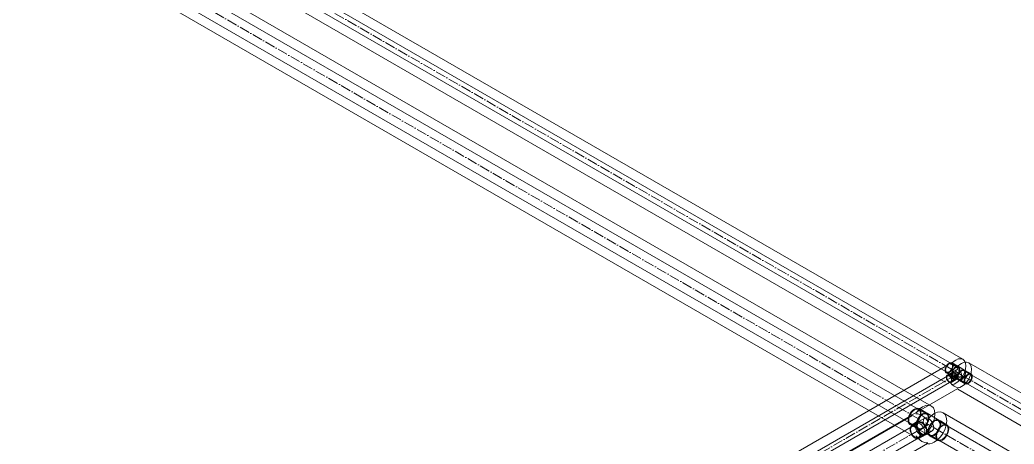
# Model space of a CAD drawing. Header units: millimetres. Extents: x -88595 to 880822, y -1054509 to -148035.
# Drawn here: x 418403 to 419363, y -323058 to -322648 of the extents above; entities that cross this region are included whole.
import ezdxf

# ---------------------------------------------------------------- set-up
doc = ezdxf.new("R2010")
doc.units = ezdxf.units.MM
doc.linetypes.add('$12$ADSK_Осевая', pattern=[14, 10, -2, 0, -2])
for name, color, linetype, lineweight in [('Изоляция', 7, 'Continuous', 18), ('Трубопровод', 7, 'Continuous', 18), ('Трубопроводы', 7, 'Continuous', 18)]:
    doc.layers.add(name, color=color, linetype=linetype, lineweight=lineweight)

# ---------------------------------------------------------------- blocks, each defined once
blk = doc.blocks.new('$0$ADSK_МедьПайка_Тройник - Тройник медный-3266686-В_ОВ3_3')
at = {"layer": 'Трубопроводы', "color": 190, "true_color": 0x8000ff}
for p, q in [((-20747.9, 7680.12), (-20753.56, 7683.38)), ((-20747.5, 7680.82), (-20753.15, 7684.09)), ((-20758.72, 7674.44), (-20753.07, 7671.17)), ((-20758.32, 7675.14), (-20752.66, 7671.87)), ((-20752.96, 7674.91), (-20757.91, 7672.06)), ((-20753.64, 7673.64), (-20757.53, 7671.4)), ((-20748.71, 7677.36), (-20752.96, 7674.91)), ((-20747.19, 7679.71), (-20747.9, 7680.12)), ((-20746.79, 7680.41), (-20747.5, 7680.82)), ((-20741.13, 7677.15), (-20746.79, 7680.41)), ((-20740.83, 7676.04), (-20741.54, 7676.44)), ((-20740.43, 7676.74), (-20741.13, 7677.15)), ((-20735.17, 7672.77), (-20740.83, 7676.04)), ((-20734.77, 7673.47), (-20740.43, 7676.74)), ((-20754.35, 7665.9), (-20750.46, 7668.14)), ((-20753.97, 7665.24), (-20749.02, 7668.1)), ((-20753.07, 7671.17), (-20752.36, 7670.76)), ((-20752.66, 7671.87), (-20751.95, 7671.47)), ((-20752.36, 7670.76), (-20746.7, 7667.5)), ((-20749.02, 7668.1), (-20744.78, 7670.55)), ((-20746.7, 7667.5), (-20746, 7667.09)), ((-20746.3, 7668.2), (-20745.59, 7667.79)), ((-20746, 7667.09), (-20740.34, 7663.82)), ((-20745.59, 7667.79), (-20739.93, 7664.53))]:
    blk.add_line(p, q, dxfattribs=at)
for points in [[(-20759.88, 7676.99, 0), (-20759.74, 7678.24, 0), (-20759.35, 7679.57, 0), (-20758.72, 7680.87, 0), (-20757.91, 7682.06, 0), (-20756.96, 7683.07, 0), (-20755.94, 7683.81, 0), (-20754.92, 7684.24, 0), (-20753.97, 7684.34, 0), (-20753.15, 7684.09, 0), (-20752.53, 7683.51, 0), (-20752.13, 7682.64, 0), (-20752, 7681.54, 0)], [(-20752.57, 7681.21, 0), (-20752.69, 7682.15, 0), (-20753.02, 7682.89, 0), (-20753.56, 7683.38, 0), (-20754.26, 7683.6, 0), (-20755.07, 7683.52, 0), (-20755.94, 7683.15, 0), (-20756.81, 7682.51, 0), (-20757.62, 7681.66, 0), (-20758.32, 7680.64, 0), (-20758.85, 7679.52, 0), (-20759.19, 7678.39, 0), (-20759.3, 7677.32, 0)], [(-20752, 7681.54, 0), (-20752.13, 7680.28, 0), (-20752.53, 7678.96, 0), (-20753.15, 7677.65, 0), (-20753.97, 7676.46, 0), (-20754.92, 7675.46, 0), (-20755.94, 7674.71, 0), (-20756.96, 7674.28, 0), (-20757.91, 7674.19, 0), (-20758.72, 7674.44, 0), (-20759.35, 7675.02, 0), (-20759.74, 7675.89, 0), (-20759.88, 7676.99, 0)], [(-20759.3, 7677.32, 0), (-20759.19, 7676.38, 0), (-20758.85, 7675.64, 0), (-20758.32, 7675.14, 0), (-20757.62, 7674.92, 0), (-20756.81, 7675.01, 0), (-20755.94, 7675.38, 0), (-20755.07, 7676.01, 0), (-20754.26, 7676.87, 0), (-20753.56, 7677.89, 0), (-20753.02, 7679, 0), (-20752.69, 7680.13, 0), (-20752.57, 7681.21, 0)], [(-20749.8, 7669.6, 0), (-20749.88, 7670.31, 0), (-20750.11, 7671.07, 0), (-20750.46, 7671.81, 0), (-20750.93, 7672.49, 0), (-20751.47, 7673.06, 0), (-20752.05, 7673.49, 0), (-20752.63, 7673.73, 0), (-20753.17, 7673.79, 0), (-20753.64, 7673.64, 0), (-20753.99, 7673.31, 0), (-20754.22, 7672.82, 0), (-20754.29, 7672.19, 0)], [(-20753.77, 7673.11, 0), (-20753.68, 7673.89, 0), (-20753.4, 7674.5, 0), (-20752.96, 7674.91, 0), (-20752.38, 7675.09, 0), (-20751.71, 7675.02, 0), (-20750.99, 7674.72, 0), (-20750.27, 7674.19, 0), (-20749.6, 7673.48, 0), (-20749.02, 7672.64, 0), (-20748.58, 7671.72, 0), (-20748.3, 7670.79, 0), (-20748.21, 7669.9, 0)], [(-20748.21, 7669.9, 0), (-20748.3, 7670.79, 0), (-20748.58, 7671.72, 0), (-20749.02, 7672.64, 0), (-20749.6, 7673.48, 0), (-20750.27, 7674.19, 0), (-20750.99, 7674.72, 0), (-20751.71, 7675.02, 0), (-20752.38, 7675.09, 0), (-20752.96, 7674.91, 0), (-20753.4, 7674.5, 0), (-20753.68, 7673.89, 0), (-20753.77, 7673.11, 0)], [(-20748.21, 7669.9, 0), (-20748.3, 7669.12, 0), (-20748.58, 7668.51, 0), (-20749.02, 7668.1, 0), (-20749.6, 7667.92, 0), (-20750.27, 7667.99, 0), (-20750.99, 7668.29, 0), (-20751.71, 7668.82, 0), (-20752.38, 7669.53, 0), (-20752.96, 7670.37, 0), (-20753.4, 7671.29, 0), (-20753.68, 7672.23, 0), (-20753.77, 7673.11, 0)], [(-20753.77, 7673.11, 0), (-20753.68, 7672.23, 0), (-20753.4, 7671.29, 0), (-20752.96, 7670.37, 0), (-20752.38, 7669.53, 0), (-20751.71, 7668.82, 0), (-20750.99, 7668.29, 0), (-20750.27, 7667.99, 0), (-20749.6, 7667.92, 0), (-20749.02, 7668.1, 0), (-20748.58, 7668.51, 0), (-20748.3, 7669.12, 0), (-20748.21, 7669.9, 0)], [(-20753.51, 7673.31, 0), (-20753.38, 7674.57, 0), (-20752.99, 7675.89, 0), (-20752.36, 7677.2, 0), (-20751.54, 7678.39, 0), (-20750.59, 7679.39, 0), (-20749.57, 7680.14, 0), (-20748.56, 7680.57, 0), (-20747.61, 7680.66, 0), (-20746.79, 7680.41, 0), (-20746.16, 7679.83, 0), (-20745.77, 7678.96, 0), (-20745.64, 7677.86, 0)], [(-20745.64, 7677.86, 0), (-20745.77, 7678.96, 0), (-20746.16, 7679.83, 0), (-20746.79, 7680.41, 0), (-20747.61, 7680.66, 0), (-20748.56, 7680.57, 0), (-20749.57, 7680.14, 0), (-20750.59, 7679.39, 0), (-20751.54, 7678.39, 0), (-20752.36, 7677.2, 0), (-20752.99, 7675.89, 0), (-20753.38, 7674.57, 0), (-20753.51, 7673.31, 0)], [(-20745.64, 7677.86, 0), (-20745.77, 7676.61, 0), (-20746.16, 7675.28, 0), (-20746.79, 7673.98, 0), (-20747.61, 7672.79, 0), (-20748.56, 7671.78, 0), (-20749.57, 7671.04, 0), (-20750.59, 7670.61, 0), (-20751.54, 7670.51, 0), (-20752.36, 7670.76, 0), (-20752.99, 7671.34, 0), (-20753.38, 7672.21, 0), (-20753.51, 7673.31, 0)], [(-20753.51, 7673.31, 0), (-20753.38, 7672.21, 0), (-20752.99, 7671.34, 0), (-20752.36, 7670.76, 0), (-20751.54, 7670.51, 0), (-20750.59, 7670.61, 0), (-20749.57, 7671.04, 0), (-20748.56, 7671.78, 0), (-20747.61, 7672.79, 0), (-20746.79, 7673.98, 0), (-20746.16, 7675.28, 0), (-20745.77, 7676.61, 0), (-20745.64, 7677.86, 0)], [(-20752.94, 7673.64, 0), (-20752.83, 7674.72, 0), (-20752.49, 7675.85, 0), (-20751.95, 7676.96, 0), (-20751.26, 7677.98, 0), (-20750.45, 7678.84, 0), (-20749.57, 7679.47, 0), (-20748.7, 7679.85, 0), (-20747.89, 7679.93, 0), (-20747.19, 7679.71, 0), (-20746.66, 7679.21, 0), (-20746.32, 7678.47, 0), (-20746.21, 7677.53, 0)], [(-20746.21, 7677.53, 0), (-20746.32, 7676.46, 0), (-20746.66, 7675.33, 0), (-20747.19, 7674.21, 0), (-20747.89, 7673.19, 0), (-20748.7, 7672.34, 0), (-20749.57, 7671.7, 0), (-20750.45, 7671.33, 0), (-20751.26, 7671.25, 0), (-20751.95, 7671.47, 0), (-20752.49, 7671.96, 0), (-20752.83, 7672.71, 0), (-20752.94, 7673.64, 0)], [(-20749.53, 7675.56, 0), (-20749.43, 7676.34, 0), (-20749.16, 7676.95, 0), (-20748.71, 7677.36, 0), (-20748.14, 7677.54, 0), (-20747.47, 7677.47, 0), (-20746.75, 7677.17, 0), (-20746.03, 7676.64, 0), (-20745.35, 7675.93, 0), (-20744.78, 7675.09, 0), (-20744.34, 7674.17, 0), (-20744.06, 7673.24, 0), (-20743.96, 7672.35, 0)], [(-20743.96, 7672.35, 0), (-20744.06, 7671.57, 0), (-20744.34, 7670.96, 0), (-20744.78, 7670.55, 0), (-20745.35, 7670.37, 0), (-20746.03, 7670.44, 0), (-20746.75, 7670.74, 0), (-20747.47, 7671.27, 0), (-20748.14, 7671.98, 0), (-20748.71, 7672.82, 0), (-20749.16, 7673.74, 0), (-20749.43, 7674.68, 0), (-20749.53, 7675.56, 0)], [(-20739.98, 7674.6, 0), (-20740.11, 7675.7, 0), (-20740.51, 7676.57, 0), (-20741.13, 7677.15, 0), (-20741.95, 7677.4, 0), (-20742.9, 7677.3, 0), (-20743.92, 7676.87, 0), (-20744.94, 7676.13, 0), (-20745.89, 7675.12, 0), (-20746.7, 7673.93, 0), (-20747.33, 7672.63, 0), (-20747.72, 7671.3, 0), (-20747.86, 7670.05, 0)], [(-20747.86, 7670.05, 0), (-20747.72, 7671.3, 0), (-20747.33, 7672.63, 0), (-20746.7, 7673.93, 0), (-20745.89, 7675.12, 0), (-20744.94, 7676.13, 0), (-20743.92, 7676.87, 0), (-20742.9, 7677.3, 0), (-20741.95, 7677.4, 0), (-20741.13, 7677.15, 0), (-20740.51, 7676.57, 0), (-20740.11, 7675.7, 0), (-20739.98, 7674.6, 0)], [(-20747.86, 7670.05, 0), (-20747.72, 7668.95, 0), (-20747.33, 7668.08, 0), (-20746.7, 7667.5, 0), (-20745.89, 7667.25, 0), (-20744.94, 7667.34, 0), (-20743.92, 7667.77, 0), (-20742.9, 7668.52, 0), (-20741.95, 7669.52, 0), (-20741.13, 7670.71, 0), (-20740.51, 7672.02, 0), (-20740.11, 7673.34, 0), (-20739.98, 7674.6, 0)], [(-20739.98, 7674.6, 0), (-20740.11, 7673.34, 0), (-20740.51, 7672.02, 0), (-20741.13, 7670.71, 0), (-20741.95, 7669.52, 0), (-20742.9, 7668.52, 0), (-20743.92, 7667.77, 0), (-20744.94, 7667.34, 0), (-20745.89, 7667.25, 0), (-20746.7, 7667.5, 0), (-20747.33, 7668.08, 0), (-20747.72, 7668.95, 0), (-20747.86, 7670.05, 0)], [(-20740.55, 7674.27, 0), (-20740.67, 7675.21, 0), (-20741, 7675.95, 0), (-20741.54, 7676.44, 0), (-20742.23, 7676.66, 0), (-20743.05, 7676.58, 0), (-20743.92, 7676.21, 0), (-20744.79, 7675.57, 0), (-20745.6, 7674.72, 0), (-20746.3, 7673.7, 0), (-20746.83, 7672.58, 0), (-20747.17, 7671.45, 0), (-20747.28, 7670.38, 0)], [(-20747.28, 7670.38, 0), (-20747.17, 7669.44, 0), (-20746.83, 7668.7, 0), (-20746.3, 7668.2, 0), (-20745.6, 7667.98, 0), (-20744.79, 7668.07, 0), (-20743.92, 7668.44, 0), (-20743.05, 7669.07, 0), (-20742.23, 7669.93, 0), (-20741.54, 7670.95, 0), (-20741, 7672.06, 0), (-20740.67, 7673.19, 0), (-20740.55, 7674.27, 0)], [(-20733.62, 7670.92, 0), (-20733.75, 7672.02, 0), (-20734.14, 7672.89, 0), (-20734.77, 7673.47, 0), (-20735.58, 7673.72, 0), (-20736.53, 7673.63, 0), (-20737.55, 7673.2, 0), (-20738.57, 7672.45, 0), (-20739.52, 7671.45, 0), (-20740.34, 7670.26, 0), (-20740.96, 7668.95, 0), (-20741.36, 7667.63, 0), (-20741.49, 7666.37, 0)], [(-20740.92, 7666.7, 0), (-20740.8, 7667.78, 0), (-20740.47, 7668.91, 0), (-20739.93, 7670.02, 0), (-20739.24, 7671.04, 0), (-20738.42, 7671.9, 0), (-20737.55, 7672.53, 0), (-20736.68, 7672.91, 0), (-20735.87, 7672.99, 0), (-20735.17, 7672.77, 0), (-20734.64, 7672.27, 0), (-20734.3, 7671.53, 0), (-20734.19, 7670.59, 0)], [(-20753.16, 7667.04, 0), (-20753.25, 7667.93, 0), (-20753.53, 7668.86, 0), (-20753.97, 7669.78, 0), (-20754.55, 7670.63, 0), (-20755.22, 7671.34, 0), (-20755.94, 7671.86, 0), (-20756.66, 7672.17, 0), (-20757.33, 7672.23, 0), (-20757.91, 7672.06, 0), (-20758.35, 7671.65, 0), (-20758.63, 7671.03, 0), (-20758.72, 7670.25, 0)], [(-20758.72, 7670.25, 0), (-20758.63, 7669.37, 0), (-20758.35, 7668.43, 0), (-20757.91, 7667.51, 0), (-20757.33, 7666.67, 0), (-20756.66, 7665.96, 0), (-20755.94, 7665.44, 0), (-20755.22, 7665.13, 0), (-20754.55, 7665.06, 0), (-20753.97, 7665.24, 0), (-20753.53, 7665.65, 0), (-20753.25, 7666.26, 0), (-20753.16, 7667.04, 0)], [(-20758.18, 7669.94, 0), (-20758.11, 7670.57, 0), (-20757.88, 7671.07, 0), (-20757.53, 7671.4, 0), (-20757.06, 7671.54, 0), (-20756.52, 7671.49, 0), (-20755.94, 7671.24, 0), (-20755.36, 7670.82, 0), (-20754.82, 7670.24, 0), (-20754.35, 7669.56, 0), (-20753.99, 7668.82, 0), (-20753.77, 7668.07, 0), (-20753.69, 7667.35, 0)], [(-20753.69, 7667.35, 0), (-20753.77, 7666.72, 0), (-20753.99, 7666.23, 0), (-20754.35, 7665.9, 0), (-20754.82, 7665.75, 0), (-20755.36, 7665.81, 0), (-20755.94, 7666.06, 0), (-20756.52, 7666.48, 0), (-20757.06, 7667.05, 0), (-20757.53, 7667.73, 0), (-20757.88, 7668.47, 0), (-20758.11, 7669.23, 0), (-20758.18, 7669.94, 0)], [(-20754.29, 7672.19, 0), (-20754.22, 7671.47, 0), (-20753.99, 7670.72, 0), (-20753.64, 7669.98, 0), (-20753.17, 7669.3, 0), (-20752.63, 7668.72, 0), (-20752.05, 7668.3, 0), (-20751.47, 7668.05, 0), (-20750.93, 7668, 0), (-20750.46, 7668.14, 0), (-20750.11, 7668.47, 0), (-20749.88, 7668.97, 0), (-20749.8, 7669.6, 0)], [(-20741.49, 7666.37, 0), (-20741.36, 7665.27, 0), (-20740.96, 7664.4, 0), (-20740.34, 7663.82, 0), (-20739.52, 7663.57, 0), (-20738.57, 7663.67, 0), (-20737.55, 7664.1, 0), (-20736.53, 7664.84, 0), (-20735.58, 7665.85, 0), (-20734.77, 7667.04, 0), (-20734.14, 7668.34, 0), (-20733.75, 7669.67, 0), (-20733.62, 7670.92, 0)], [(-20734.19, 7670.59, 0), (-20734.3, 7669.52, 0), (-20734.64, 7668.39, 0), (-20735.17, 7667.27, 0), (-20735.87, 7666.25, 0), (-20736.68, 7665.4, 0), (-20737.55, 7664.76, 0), (-20738.42, 7664.39, 0), (-20739.24, 7664.31, 0), (-20739.93, 7664.53, 0), (-20740.47, 7665.02, 0), (-20740.8, 7665.77, 0), (-20740.92, 7666.7, 0)]]:
    blk.add_polyline3d(points, dxfattribs=at)
blk = doc.blocks.new('$0$ADSK_МедьПайка_Тройник - Тройник медный-3266695-В_ОВ3_3')
at = {"layer": 'Трубопроводы', "color": 134, "true_color": 0x00a6a6}
for p, q in [((-20779.02, 7635.41), (-20785.38, 7639.09)), ((-20778.57, 7636.18), (-20784.93, 7639.86)), ((-20777.6, 7634.6), (-20779.02, 7635.41)), ((-20777.16, 7635.37), (-20778.57, 7636.18)), ((-20765.84, 7628.84), (-20777.16, 7635.37)), ((-20793.32, 7625.34), (-20786.96, 7621.66)), ((-20785.86, 7626.98), (-20792.22, 7623.31)), ((-20787.04, 7625.36), (-20791.82, 7622.61)), ((-20779.49, 7630.66), (-20785.86, 7626.98)), ((-20764.87, 7627.25), (-20766.29, 7628.07)), ((-20764.43, 7628.02), (-20765.84, 7628.84)), ((-20758.51, 7623.57), (-20764.87, 7627.25)), ((-20758.06, 7624.35), (-20764.43, 7628.02)), ((-20793.76, 7624.56), (-20787.4, 7620.89)), ((-20787.4, 7620.89), (-20785.99, 7620.07)), ((-20786.96, 7621.66), (-20785.54, 7620.84)), ((-20785.99, 7620.07), (-20774.67, 7613.54)), ((-20778.7, 7614.58), (-20772.33, 7618.25)), ((-20785.47, 7611.61), (-20780.69, 7614.36)), ((-20785.06, 7610.91), (-20778.7, 7614.58)), ((-20774.67, 7613.54), (-20773.26, 7612.73)), ((-20774.23, 7614.31), (-20772.81, 7613.5)), ((-20773.26, 7612.73), (-20766.89, 7609.05)), ((-20772.81, 7613.5), (-20766.45, 7609.82))]:
    blk.add_line(p, q, dxfattribs=at)
for points in [[(-20795.59, 7628.61, 0), (-20795.38, 7630.6, 0), (-20794.76, 7632.69, 0), (-20793.76, 7634.76, 0), (-20792.47, 7636.65, 0), (-20790.97, 7638.24, 0), (-20789.35, 7639.42, 0), (-20787.73, 7640.11, 0), (-20786.23, 7640.26, 0), (-20784.93, 7639.86, 0), (-20783.94, 7638.94, 0), (-20783.32, 7637.56, 0), (-20783.11, 7635.82, 0)], [(-20783.11, 7635.82, 0), (-20783.32, 7633.83, 0), (-20783.94, 7631.73, 0), (-20784.93, 7629.66, 0), (-20786.23, 7627.77, 0), (-20787.73, 7626.18, 0), (-20789.35, 7625, 0), (-20790.97, 7624.31, 0), (-20792.47, 7624.17, 0), (-20793.76, 7624.56, 0), (-20794.76, 7625.48, 0), (-20795.38, 7626.86, 0), (-20795.59, 7628.61, 0)], [(-20783.74, 7635.45, 0), (-20783.93, 7637.02, 0), (-20784.49, 7638.26, 0), (-20785.38, 7639.09, 0), (-20786.54, 7639.45, 0), (-20787.9, 7639.31, 0), (-20789.35, 7638.69, 0), (-20790.8, 7637.63, 0), (-20792.16, 7636.21, 0), (-20793.32, 7634.5, 0), (-20794.21, 7632.65, 0), (-20794.77, 7630.76, 0), (-20794.96, 7628.97, 0)], [(-20794.96, 7628.97, 0), (-20794.77, 7627.4, 0), (-20794.21, 7626.16, 0), (-20793.32, 7625.34, 0), (-20792.16, 7624.98, 0), (-20790.8, 7625.11, 0), (-20789.35, 7625.73, 0), (-20787.9, 7626.79, 0), (-20786.54, 7628.22, 0), (-20785.38, 7629.92, 0), (-20784.49, 7631.78, 0), (-20783.93, 7633.66, 0), (-20783.74, 7635.45, 0)], [(-20787.82, 7624.12, 0), (-20787.6, 7626.1, 0), (-20786.98, 7628.2, 0), (-20785.99, 7630.27, 0), (-20784.69, 7632.16, 0), (-20783.19, 7633.75, 0), (-20781.57, 7634.93, 0), (-20779.96, 7635.62, 0), (-20778.45, 7635.77, 0), (-20777.16, 7635.37, 0), (-20776.16, 7634.45, 0), (-20775.54, 7633.07, 0), (-20775.33, 7631.33, 0)], [(-20775.33, 7631.33, 0), (-20775.54, 7633.07, 0), (-20776.16, 7634.45, 0), (-20777.16, 7635.37, 0), (-20778.45, 7635.77, 0), (-20779.96, 7635.62, 0), (-20781.57, 7634.93, 0), (-20783.19, 7633.75, 0), (-20784.69, 7632.16, 0), (-20785.99, 7630.27, 0), (-20786.98, 7628.2, 0), (-20787.6, 7626.1, 0), (-20787.82, 7624.12, 0)], [(-20787.19, 7624.48, 0), (-20786.99, 7626.27, 0), (-20786.43, 7628.16, 0), (-20785.54, 7630.01, 0), (-20784.38, 7631.71, 0), (-20783.02, 7633.14, 0), (-20781.57, 7634.2, 0), (-20780.12, 7634.82, 0), (-20778.76, 7634.96, 0), (-20777.6, 7634.6, 0), (-20776.71, 7633.77, 0), (-20776.15, 7632.53, 0), (-20775.96, 7630.96, 0)], [(-20779.38, 7617.27, 0), (-20779.53, 7618.7, 0), (-20779.98, 7620.21, 0), (-20780.69, 7621.7, 0), (-20781.62, 7623.06, 0), (-20782.71, 7624.2, 0), (-20783.87, 7625.05, 0), (-20785.03, 7625.54, 0), (-20786.11, 7625.65, 0), (-20787.04, 7625.36, 0), (-20787.76, 7624.7, 0), (-20788.21, 7623.71, 0), (-20788.36, 7622.45, 0)], [(-20775.33, 7631.33, 0), (-20775.54, 7629.34, 0), (-20776.16, 7627.24, 0), (-20777.16, 7625.17, 0), (-20778.45, 7623.28, 0), (-20779.96, 7621.69, 0), (-20781.57, 7620.51, 0), (-20783.19, 7619.82, 0), (-20784.69, 7619.67, 0), (-20785.99, 7620.07, 0), (-20786.98, 7620.99, 0), (-20787.6, 7622.37, 0), (-20787.82, 7624.12, 0)], [(-20787.82, 7624.12, 0), (-20787.6, 7622.37, 0), (-20786.98, 7620.99, 0), (-20785.99, 7620.07, 0), (-20784.69, 7619.67, 0), (-20783.19, 7619.82, 0), (-20781.57, 7620.51, 0), (-20779.96, 7621.69, 0), (-20778.45, 7623.28, 0), (-20777.16, 7625.17, 0), (-20776.16, 7627.24, 0), (-20775.54, 7629.34, 0), (-20775.33, 7631.33, 0)], [(-20787.34, 7623.7, 0), (-20787.17, 7625.12, 0), (-20786.66, 7626.24, 0), (-20785.86, 7626.98, 0), (-20784.81, 7627.31, 0), (-20783.59, 7627.18, 0), (-20782.28, 7626.63, 0), (-20780.97, 7625.67, 0), (-20779.75, 7624.38, 0), (-20778.7, 7622.85, 0), (-20777.89, 7621.17, 0), (-20777.39, 7619.47, 0), (-20777.22, 7617.86, 0)], [(-20777.22, 7617.86, 0), (-20777.39, 7619.47, 0), (-20777.89, 7621.17, 0), (-20778.7, 7622.85, 0), (-20779.75, 7624.38, 0), (-20780.97, 7625.67, 0), (-20782.28, 7626.63, 0), (-20783.59, 7627.18, 0), (-20784.81, 7627.31, 0), (-20785.86, 7626.98, 0), (-20786.66, 7626.24, 0), (-20787.17, 7625.12, 0), (-20787.34, 7623.7, 0)], [(-20775.96, 7630.96, 0), (-20776.15, 7629.17, 0), (-20776.71, 7627.29, 0), (-20777.6, 7625.43, 0), (-20778.76, 7623.73, 0), (-20780.12, 7622.3, 0), (-20781.57, 7621.24, 0), (-20783.02, 7620.62, 0), (-20784.38, 7620.49, 0), (-20785.54, 7620.84, 0), (-20786.43, 7621.67, 0), (-20786.99, 7622.91, 0), (-20787.19, 7624.48, 0)], [(-20780.98, 7627.38, 0), (-20780.8, 7628.79, 0), (-20780.3, 7629.91, 0), (-20779.49, 7630.66, 0), (-20778.45, 7630.98, 0), (-20777.22, 7630.86, 0), (-20775.91, 7630.3, 0), (-20774.6, 7629.35, 0), (-20773.38, 7628.06, 0), (-20772.33, 7626.52, 0), (-20771.53, 7624.85, 0), (-20771.02, 7623.14, 0), (-20770.85, 7621.53, 0)], [(-20770.85, 7621.53, 0), (-20771.02, 7620.12, 0), (-20771.53, 7619, 0), (-20772.33, 7618.25, 0), (-20773.38, 7617.93, 0), (-20774.6, 7618.05, 0), (-20775.91, 7618.61, 0), (-20777.22, 7619.56, 0), (-20778.45, 7620.85, 0), (-20779.49, 7622.39, 0), (-20780.3, 7624.06, 0), (-20780.8, 7625.77, 0), (-20780.98, 7627.38, 0)], [(-20764.01, 7624.79, 0), (-20764.23, 7626.54, 0), (-20764.85, 7627.92, 0), (-20765.84, 7628.84, 0), (-20767.14, 7629.24, 0), (-20768.64, 7629.09, 0), (-20770.26, 7628.4, 0), (-20771.87, 7627.22, 0), (-20773.38, 7625.63, 0), (-20774.67, 7623.74, 0), (-20775.66, 7621.67, 0), (-20776.29, 7619.57, 0), (-20776.5, 7617.58, 0)], [(-20776.5, 7617.58, 0), (-20776.29, 7619.57, 0), (-20775.66, 7621.67, 0), (-20774.67, 7623.74, 0), (-20773.38, 7625.63, 0), (-20771.87, 7627.22, 0), (-20770.26, 7628.4, 0), (-20768.64, 7629.09, 0), (-20767.14, 7629.24, 0), (-20765.84, 7628.84, 0), (-20764.85, 7627.92, 0), (-20764.23, 7626.54, 0), (-20764.01, 7624.79, 0)], [(-20776.5, 7617.58, 0), (-20776.29, 7615.84, 0), (-20775.66, 7614.46, 0), (-20774.67, 7613.54, 0), (-20773.38, 7613.14, 0), (-20771.87, 7613.29, 0), (-20770.26, 7613.98, 0), (-20768.64, 7615.16, 0), (-20767.14, 7616.75, 0), (-20765.84, 7618.64, 0), (-20764.85, 7620.71, 0), (-20764.23, 7622.8, 0), (-20764.01, 7624.79, 0)], [(-20764.01, 7624.79, 0), (-20764.23, 7622.8, 0), (-20764.85, 7620.71, 0), (-20765.84, 7618.64, 0), (-20767.14, 7616.75, 0), (-20768.64, 7615.16, 0), (-20770.26, 7613.98, 0), (-20771.87, 7613.29, 0), (-20773.38, 7613.14, 0), (-20774.67, 7613.54, 0), (-20775.66, 7614.46, 0), (-20776.29, 7615.84, 0), (-20776.5, 7617.58, 0)], [(-20764.64, 7624.43, 0), (-20764.83, 7626, 0), (-20765.4, 7627.24, 0), (-20766.29, 7628.07, 0), (-20767.45, 7628.42, 0), (-20768.8, 7628.29, 0), (-20770.26, 7627.67, 0), (-20771.71, 7626.61, 0), (-20773.06, 7625.18, 0), (-20774.23, 7623.48, 0), (-20775.12, 7621.62, 0), (-20775.68, 7619.74, 0), (-20775.87, 7617.95, 0)], [(-20756.24, 7620.3, 0), (-20756.45, 7622.05, 0), (-20757.07, 7623.42, 0), (-20758.06, 7624.35, 0), (-20759.36, 7624.74, 0), (-20760.86, 7624.6, 0), (-20762.48, 7623.91, 0), (-20764.1, 7622.73, 0), (-20765.6, 7621.14, 0), (-20766.89, 7619.25, 0), (-20767.89, 7617.18, 0), (-20768.51, 7615.08, 0), (-20768.72, 7613.09, 0)], [(-20783.58, 7614.18, 0), (-20783.75, 7615.8, 0), (-20784.26, 7617.5, 0), (-20785.06, 7619.17, 0), (-20786.11, 7620.71, 0), (-20787.33, 7622, 0), (-20788.64, 7622.95, 0), (-20789.95, 7623.51, 0), (-20791.17, 7623.63, 0), (-20792.22, 7623.31, 0), (-20793.03, 7622.56, 0), (-20793.53, 7621.44, 0), (-20793.71, 7620.03, 0)], [(-20793.71, 7620.03, 0), (-20793.53, 7618.42, 0), (-20793.03, 7616.71, 0), (-20792.22, 7615.04, 0), (-20791.17, 7613.51, 0), (-20789.95, 7612.22, 0), (-20788.64, 7611.26, 0), (-20787.33, 7610.7, 0), (-20786.11, 7610.58, 0), (-20785.06, 7610.91, 0), (-20784.26, 7611.65, 0), (-20783.75, 7612.77, 0), (-20783.58, 7614.18, 0)], [(-20793.13, 7619.7, 0), (-20792.98, 7620.95, 0), (-20792.53, 7621.94, 0), (-20791.82, 7622.61, 0), (-20790.89, 7622.89, 0), (-20789.8, 7622.79, 0), (-20788.64, 7622.29, 0), (-20787.48, 7621.44, 0), (-20786.4, 7620.3, 0), (-20785.47, 7618.94, 0), (-20784.75, 7617.45, 0), (-20784.31, 7615.94, 0), (-20784.15, 7614.51, 0)], [(-20784.15, 7614.51, 0), (-20784.31, 7613.26, 0), (-20784.75, 7612.27, 0), (-20785.47, 7611.61, 0), (-20786.4, 7611.32, 0), (-20787.48, 7611.43, 0), (-20788.64, 7611.92, 0), (-20789.8, 7612.77, 0), (-20790.89, 7613.91, 0), (-20791.82, 7615.27, 0), (-20792.53, 7616.76, 0), (-20792.98, 7618.27, 0), (-20793.13, 7619.7, 0)], [(-20788.36, 7622.45, 0), (-20788.21, 7621.02, 0), (-20787.76, 7619.51, 0), (-20787.04, 7618.03, 0), (-20786.11, 7616.67, 0), (-20785.03, 7615.53, 0), (-20783.87, 7614.68, 0), (-20782.71, 7614.18, 0), (-20781.62, 7614.08, 0), (-20780.69, 7614.36, 0), (-20779.98, 7615.02, 0), (-20779.53, 7616.02, 0), (-20779.38, 7617.27, 0)], [(-20777.22, 7617.86, 0), (-20777.39, 7616.44, 0), (-20777.89, 7615.33, 0), (-20778.7, 7614.58, 0), (-20779.75, 7614.26, 0), (-20780.97, 7614.38, 0), (-20782.28, 7614.93, 0), (-20783.59, 7615.89, 0), (-20784.81, 7617.18, 0), (-20785.86, 7618.71, 0), (-20786.66, 7620.39, 0), (-20787.17, 7622.09, 0), (-20787.34, 7623.7, 0)], [(-20787.34, 7623.7, 0), (-20787.17, 7622.09, 0), (-20786.66, 7620.39, 0), (-20785.86, 7618.71, 0), (-20784.81, 7617.18, 0), (-20783.59, 7615.89, 0), (-20782.28, 7614.93, 0), (-20780.97, 7614.38, 0), (-20779.75, 7614.26, 0), (-20778.7, 7614.58, 0), (-20777.89, 7615.33, 0), (-20777.39, 7616.44, 0), (-20777.22, 7617.86, 0)], [(-20775.87, 7617.95, 0), (-20775.68, 7616.38, 0), (-20775.12, 7615.14, 0), (-20774.23, 7614.31, 0), (-20773.06, 7613.95, 0), (-20771.71, 7614.09, 0), (-20770.26, 7614.71, 0), (-20768.8, 7615.77, 0), (-20767.45, 7617.2, 0), (-20766.29, 7618.9, 0), (-20765.4, 7620.75, 0), (-20764.83, 7622.64, 0), (-20764.64, 7624.43, 0)], [(-20768.72, 7613.09, 0), (-20768.51, 7611.35, 0), (-20767.89, 7609.97, 0), (-20766.89, 7609.05, 0), (-20765.6, 7608.65, 0), (-20764.1, 7608.8, 0), (-20762.48, 7609.49, 0), (-20760.86, 7610.67, 0), (-20759.36, 7612.26, 0), (-20758.06, 7614.15, 0), (-20757.07, 7616.22, 0), (-20756.45, 7618.31, 0), (-20756.24, 7620.3, 0)], [(-20768.09, 7613.46, 0), (-20767.9, 7615.25, 0), (-20767.34, 7617.13, 0), (-20766.45, 7618.99, 0), (-20765.29, 7620.69, 0), (-20763.93, 7622.12, 0), (-20762.48, 7623.18, 0), (-20761.03, 7623.8, 0), (-20759.67, 7623.93, 0), (-20758.51, 7623.57, 0), (-20757.62, 7622.75, 0), (-20757.06, 7621.51, 0), (-20756.87, 7619.94, 0)], [(-20756.87, 7619.94, 0), (-20757.06, 7618.15, 0), (-20757.62, 7616.26, 0), (-20758.51, 7614.41, 0), (-20759.67, 7612.7, 0), (-20761.03, 7611.28, 0), (-20762.48, 7610.22, 0), (-20763.93, 7609.6, 0), (-20765.29, 7609.46, 0), (-20766.45, 7609.82, 0), (-20767.34, 7610.65, 0), (-20767.9, 7611.89, 0), (-20768.09, 7613.46, 0)]]:
    blk.add_polyline3d(points, dxfattribs=at)

msp = doc.modelspace()

# ---------------------------------------------------------------- linework, layer by layer
at = {"layer": 'Изоляция', "color": 190, "true_color": 0x8000ff}
for p, q in [((419313.49, -322975.69), (415575.72, -320817.69)), ((415561.96, -320841.52), (419296.47, -322997.64)), ((419296.47, -322982.67), (418730.52, -323309.42)), ((421788.36, -324404.56), (419319.15, -322978.95)), ((418742.7, -323330.5), (419308.64, -323003.75)), ((419308.64, -323004.67), (421771.34, -324426.51))]:
    msp.add_line(p, q, dxfattribs=at)
at = {"layer": 'Изоляция', "color": 134, "true_color": 0x00a6a6}
for p, q in [((419283.08, -323020.8), (415546.73, -320863.62)), ((415531.81, -320894.12), (419264.12, -323048.98)), ((419264.12, -323030.33), (418718.95, -323345.09)), ((421757.96, -324449.67), (419294.4, -323027.33)), ((418734.3, -323371.68), (419279.47, -323056.92))]:
    msp.add_line(p, q, dxfattribs=at)
at = {"layer": 'Изоляция', "color": 190, "true_color": 0x8000ff}
for points in [[(419316.34, -322981.99, 0), (419316.01, -322979.27, 0), (419315.04, -322977.12, 0), (419313.49, -322975.69, 0), (419311.47, -322975.07, 0), (419309.13, -322975.3, 0), (419306.61, -322976.37, 0)], [(419301.44, -322980.57, 0), (419303.27, -322980.89, 0), (419305.19, -322981.75, 0)], [(419306.61, -322976.37, 0), (419304.98, -322977.47, 0), (419303.41, -322978.84, 0)], [(419305.19, -322981.75, 0), (419307.12, -322983.11, 0), (419308.95, -322984.91, 0)], [(419306.61, -322998.84, 0), (419309.13, -322997, 0), (419311.47, -322994.53, 0), (419313.49, -322991.58, 0), (419315.04, -322988.36, 0), (419316.01, -322985.09, 0), (419316.34, -322981.99, 0)], [(419309.07, -322982.11, 0), (419310.64, -322980.73, 0), (419312.27, -322979.64, 0)], [(419312.27, -322979.64, 0), (419314.78, -322978.57, 0), (419317.13, -322978.33, 0), (419319.15, -322978.95, 0), (419320.69, -322980.39, 0), (419321.66, -322982.54, 0), (419322, -322985.25, 0)], [(419322, -322985.25, 0), (419321.66, -322988.35, 0), (419320.69, -322991.62, 0), (419319.15, -322994.84, 0), (419317.13, -322997.79, 0), (419314.78, -323000.27, 0), (419312.27, -323002.11, 0)], [(419305.19, -323001.63, 0), (419303.27, -323000.26, 0), (419301.44, -322998.47, 0)], [(419303.41, -323000.06, 0), (419304.98, -322999.62, 0), (419306.61, -322998.84, 0)], [(419308.95, -323002.8, 0), (419307.12, -323002.49, 0), (419305.19, -323001.63, 0)], [(419312.27, -323002.11, 0), (419310.64, -323002.89, 0), (419309.07, -323003.33, 0)]]:
    msp.add_polyline3d(points, dxfattribs=at)
at = {"layer": 'Изоляция', "color": 134, "true_color": 0x00a6a6}
for points in [[(419274.61, -323021.64, 0), (419272.43, -323023.13, 0), (419270.33, -323025.03, 0), (419268.37, -323027.27, 0)], [(419286.59, -323028.56, 0), (419286.18, -323025.21, 0), (419284.99, -323022.57, 0), (419283.08, -323020.8, 0), (419280.6, -323020.04, 0), (419277.71, -323020.32, 0), (419274.61, -323021.64, 0)], [(419268.14, -323028.47, 0), (419269.95, -323028.46, 0), (419271.89, -323028.93, 0), (419273.9, -323029.88, 0)], [(419273.9, -323029.88, 0), (419275.92, -323031.26, 0), (419277.86, -323033.03, 0), (419279.67, -323035.12, 0)], [(419274.61, -323049.3, 0), (419277.71, -323047.04, 0), (419280.6, -323043.99, 0), (419283.08, -323040.36, 0), (419284.99, -323036.4, 0), (419286.18, -323032.37, 0), (419286.59, -323028.56, 0)], [(419279.68, -323033.8, 0), (419281.64, -323031.56, 0), (419283.74, -323029.66, 0), (419285.93, -323028.17, 0)], [(419285.93, -323028.17, 0), (419289.03, -323026.85, 0), (419291.91, -323026.57, 0), (419294.4, -323027.33, 0), (419296.3, -323029.1, 0), (419297.5, -323031.74, 0), (419297.9, -323035.09, 0)], [(419297.9, -323035.09, 0), (419297.5, -323038.9, 0), (419296.3, -323042.93, 0), (419294.4, -323046.89, 0), (419291.91, -323050.52, 0), (419289.03, -323053.57, 0), (419285.93, -323055.84, 0)], [(419273.9, -323054.95, 0), (419271.89, -323053.56, 0), (419269.95, -323051.8, 0), (419268.14, -323049.7, 0)], [(419268.37, -323050.88, 0), (419270.33, -323050.86, 0), (419272.43, -323050.33, 0), (419274.61, -323049.3, 0)], [(419279.67, -323056.36, 0), (419277.86, -323056.37, 0), (419275.92, -323055.89, 0), (419273.9, -323054.95, 0)], [(419285.93, -323055.84, 0), (419283.74, -323056.86, 0), (419281.64, -323057.39, 0), (419279.68, -323057.41, 0)]]:
    msp.add_polyline3d(points, dxfattribs=at)
at = {"layer": 'Трубопровод', "color": 190, "true_color": 0x8000ff}
for p, q in [((415566.46, -320833.73), (419304.23, -322991.73)), ((419308.99, -322983.48), (415571.22, -320825.48)), ((419303.61, -322988.94), (418735.02, -323317.21)), ((418738.2, -323322.71), (419306.78, -322994.44)), ((421783.86, -324412.35), (419314.65, -322986.75)), ((419309.89, -322994.99), (421779.1, -324420.6))]:
    msp.add_line(p, q, dxfattribs=at)
at = {"layer": 'Трубопровод', "color": 190, "linetype": '$12$ADSK_Осевая', "true_color": 0x8000ff}
for p, q in [((415568.84, -320829.6), (419306.61, -322987.61)), ((415568.84, -320829.6), (419306.61, -322987.61)), ((418736.61, -323319.96), (419305.19, -322991.69)), ((418736.61, -323319.96), (419305.19, -322991.69)), ((419312.27, -322990.87), (421781.48, -324416.47)), ((419312.27, -322990.87), (421781.48, -324416.47))]:
    msp.add_line(p, q, dxfattribs=at)
at = {"layer": 'Трубопровод', "color": 134, "true_color": 0x00a6a6}
for p, q in [((419278.58, -323028.6), (415542.23, -320871.41)), ((415534.29, -320885.16), (419270.64, -323042.35)), ((419270.73, -323036.91), (418723.45, -323352.89)), ((421753.46, -324457.47), (419289.9, -323035.13)), ((418729.8, -323363.89), (419277.08, -323047.91)), ((419281.96, -323048.88), (421745.52, -324471.22))]:
    msp.add_line(p, q, dxfattribs=at)
at = {"layer": 'Трубопровод', "color": 134, "linetype": '$12$ADSK_Осевая', "true_color": 0x00a6a6}
for p, q in [((415538.26, -320878.29), (419274.61, -323035.47)), ((415538.26, -320878.29), (419274.61, -323035.47)), ((418726.62, -323358.39), (419273.9, -323042.41)), ((418726.62, -323358.39), (419273.9, -323042.41)), ((419285.93, -323042), (421749.49, -324464.34)), ((419285.93, -323042), (421749.49, -324464.34))]:
    msp.add_line(p, q, dxfattribs=at)
at = {"layer": 'Трубопровод', "color": 190, "true_color": 0x8000ff}
for points in [[(419306.61, -322983.72, 0), (419305.74, -322984.35, 0), (419304.93, -322985.21, 0), (419304.23, -322986.23, 0), (419303.69, -322987.34, 0), (419303.36, -322988.48, 0), (419303.24, -322989.55, 0)], [(419309.97, -322985.66, 0), (419309.86, -322984.72, 0), (419309.52, -322983.98, 0), (419308.99, -322983.48, 0), (419308.29, -322983.27, 0), (419307.48, -322983.35, 0), (419306.61, -322983.72, 0)], [(419302.95, -322990.39, 0), (419303.03, -322989.76, 0), (419303.25, -322989.27, 0), (419303.61, -322988.94, 0), (419304.07, -322988.79, 0), (419304.61, -322988.85, 0), (419305.19, -322989.1, 0)], [(419305.19, -322994.28, 0), (419304.61, -322993.86, 0), (419304.07, -322993.28, 0), (419303.61, -322992.6, 0), (419303.25, -322991.86, 0), (419303.03, -322991.11, 0), (419302.95, -322990.39, 0)], [(419303.24, -322989.55, 0), (419303.36, -322990.49, 0), (419303.69, -322991.23, 0), (419304.23, -322991.73, 0), (419304.93, -322991.94, 0), (419305.74, -322991.86, 0), (419306.61, -322991.49, 0)], [(419305.19, -322989.1, 0), (419305.78, -322989.52, 0), (419306.32, -322990.09, 0), (419306.78, -322990.77, 0), (419307.14, -322991.51, 0), (419307.36, -322992.27, 0), (419307.44, -322992.98, 0)], [(419307.44, -322992.98, 0), (419307.36, -322993.61, 0), (419307.14, -322994.11, 0), (419306.78, -322994.44, 0), (419306.32, -322994.58, 0), (419305.78, -322994.53, 0), (419305.19, -322994.28, 0)], [(419306.61, -322991.49, 0), (419307.48, -322990.86, 0), (419308.29, -322990, 0), (419308.99, -322988.98, 0), (419309.52, -322987.87, 0), (419309.86, -322986.73, 0), (419309.97, -322985.66, 0)], [(419308.9, -322992.81, 0), (419309.01, -322991.74, 0), (419309.35, -322990.61, 0), (419309.89, -322989.5, 0), (419310.58, -322988.48, 0), (419311.39, -322987.62, 0), (419312.27, -322986.98, 0)], [(419312.27, -322994.76, 0), (419311.39, -322995.13, 0), (419310.58, -322995.21, 0), (419309.89, -322994.99, 0), (419309.35, -322994.5, 0), (419309.01, -322993.75, 0), (419308.9, -322992.81, 0)], [(419312.27, -322986.98, 0), (419313.14, -322986.61, 0), (419313.95, -322986.53, 0), (419314.65, -322986.75, 0), (419315.18, -322987.24, 0), (419315.52, -322987.99, 0), (419315.63, -322988.93, 0)], [(419315.63, -322988.93, 0), (419315.52, -322990, 0), (419315.18, -322991.13, 0), (419314.65, -322992.25, 0), (419313.95, -322993.27, 0), (419313.14, -322994.12, 0), (419312.27, -322994.76, 0)]]:
    msp.add_polyline3d(points, dxfattribs=at)
at = {"layer": 'Трубопровод', "color": 134, "true_color": 0x00a6a6}
for points in [[(419274.61, -323028.99, 0), (419273.16, -323030.05, 0), (419271.8, -323031.48, 0), (419270.64, -323033.18, 0), (419269.75, -323035.04, 0), (419269.19, -323036.93, 0), (419269, -323038.71, 0)], [(419280.23, -323032.23, 0), (419280.04, -323030.66, 0), (419279.47, -323029.42, 0), (419278.58, -323028.6, 0), (419277.42, -323028.24, 0), (419276.07, -323028.37, 0), (419274.61, -323028.99, 0)], [(419274.61, -323041.96, 0), (419276.07, -323040.9, 0), (419277.42, -323039.47, 0), (419278.58, -323037.76, 0), (419279.47, -323035.91, 0), (419280.04, -323034.02, 0), (419280.23, -323032.23, 0)], [(419269, -323038.71, 0), (419269.19, -323040.28, 0), (419269.75, -323041.52, 0), (419270.64, -323042.35, 0), (419271.8, -323042.71, 0), (419273.16, -323042.57, 0), (419274.61, -323041.96, 0)], [(419269.41, -323039.82, 0), (419269.57, -323038.57, 0), (419270.02, -323037.58, 0), (419270.73, -323036.91, 0), (419271.66, -323036.63, 0), (419272.74, -323036.73, 0), (419273.9, -323037.23, 0)], [(419273.9, -323047.6, 0), (419272.74, -323046.75, 0), (419271.66, -323045.61, 0), (419270.73, -323044.25, 0), (419270.02, -323042.76, 0), (419269.57, -323041.25, 0), (419269.41, -323039.82, 0)], [(419273.9, -323037.23, 0), (419275.07, -323038.08, 0), (419276.15, -323039.22, 0), (419277.08, -323040.58, 0), (419277.79, -323042.07, 0), (419278.24, -323043.57, 0), (419278.4, -323045.01, 0)], [(419280.31, -323045.25, 0), (419280.5, -323043.46, 0), (419281.06, -323041.57, 0), (419281.96, -323039.71, 0), (419283.12, -323038.01, 0), (419284.47, -323036.58, 0), (419285.93, -323035.52, 0)], [(419285.93, -323035.52, 0), (419287.38, -323034.9, 0), (419288.73, -323034.77, 0), (419289.9, -323035.13, 0), (419290.79, -323035.96, 0), (419291.35, -323037.2, 0), (419291.54, -323038.76, 0)], [(419291.54, -323038.76, 0), (419291.35, -323040.55, 0), (419290.79, -323042.44, 0), (419289.9, -323044.3, 0), (419288.73, -323046, 0), (419287.38, -323047.43, 0), (419285.93, -323048.49, 0)], [(419278.4, -323045.01, 0), (419278.24, -323046.26, 0), (419277.79, -323047.25, 0), (419277.08, -323047.91, 0), (419276.15, -323048.2, 0), (419275.07, -323048.09, 0), (419273.9, -323047.6, 0)], [(419285.93, -323048.49, 0), (419284.47, -323049.11, 0), (419283.12, -323049.24, 0), (419281.96, -323048.88, 0), (419281.06, -323048.05, 0), (419280.5, -323046.81, 0), (419280.31, -323045.25, 0)]]:
    msp.add_polyline3d(points, dxfattribs=at)
at = {"layer": 'Трубопроводы', "color": 190, "linetype": '$12$ADSK_Осевая', "true_color": 0x8000ff}
for p, q in [((419305.19, -322991.69), (419309.44, -322989.24)), ((419312.27, -322990.87), (419306.61, -322987.61))]:
    msp.add_line(p, q, dxfattribs=at)
at = {"layer": 'Трубопроводы', "color": 134, "linetype": '$12$ADSK_Осевая', "true_color": 0x00a6a6}
for p, q in [((419273.9, -323042.41), (419280.27, -323038.74)), ((419285.93, -323042), (419274.61, -323035.47))]:
    msp.add_line(p, q, dxfattribs=at)

# ---------------------------------------------------------------- block references
at = {"layer": 'Трубопроводы', "color": 190, "true_color": 0x8000ff}
msp.add_blockref('$0$ADSK_МедьПайка_Тройник - Тройник медный-3266686-В_ОВ3_3', (440056.18, -330663.19), dxfattribs=at)
at = {"layer": 'Трубопроводы', "color": 134, "true_color": 0x00a6a6}
msp.add_blockref('$0$ADSK_МедьПайка_Тройник - Тройник медный-3266695-В_ОВ3_3', (440056.18, -330663.19), dxfattribs=at)

doc.saveas('drawing.dxf')
